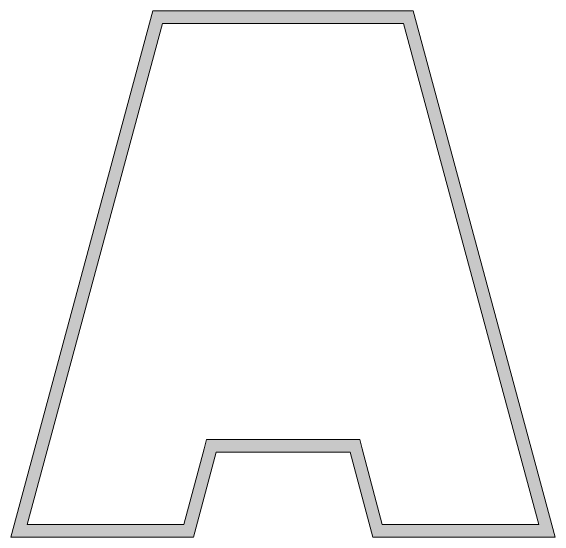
# Model space of a CAD drawing. Header units: millimetres. Extents: x 7 to 900, y -312 to -13.
# Drawn here: x 7 to 138.4, y -144.7 to -17.7 of the extents above; entities that cross this region are included whole.
import ezdxf

# ---------------------------------------------------------------- set-up
doc = ezdxf.new("R2010")
doc.units = ezdxf.units.MM
doc.header["$MEASUREMENT"] = 0
doc.layers.add('Layer 12', color=7, linetype='Continuous')

# ---------------------------------------------------------------- blocks, each defined once
blk = doc.blocks.new('block 8')
at = {"layer": 'Layer 12'}
h = blk.add_hatch(color=2, dxfattribs=at)
h.dxf.hatch_style = 2
h.paths.add_polyline_path([(104.13, -17.72), (41.27, -17.72), (6.98, -144.71), (51.1, -144.71), (56.55, -124.18), (88.92, -124.18), (94.37, -144.71), (138.42, -144.71)])
h.paths.add_polyline_path([(101.83, -20.72), (134.51, -141.71), (96.68, -141.71), (91.82, -123.41), (91.23, -121.18), (88.92, -121.18), (56.55, -121.18), (54.24, -121.18), (53.65, -123.41), (48.79, -141.71), (10.9, -141.71), (43.57, -20.72)])
at = {"layer": 'Layer 12', "lineweight": 0}
for points in [[(104.13, -17.72), (41.27, -17.72), (6.98, -144.71), (51.1, -144.71), (56.55, -124.18), (88.92, -124.18), (94.37, -144.71), (138.42, -144.71), (104.13, -17.72), (104.13, -17.72)], [(101.83, -20.72), (134.51, -141.71), (96.68, -141.71), (91.82, -123.41), (91.23, -121.18), (88.92, -121.18), (56.55, -121.18), (54.24, -121.18), (53.65, -123.41), (48.79, -141.71), (10.9, -141.71), (43.57, -20.72), (101.83, -20.72)]]:
    blk.add_lwpolyline(points, dxfattribs=at)

msp = doc.modelspace()

# ---------------------------------------------------------------- block references
at = {"layer": 'Layer 12'}
msp.add_blockref('block 8', (0, 0), dxfattribs=at)

doc.saveas('drawing.dxf')
